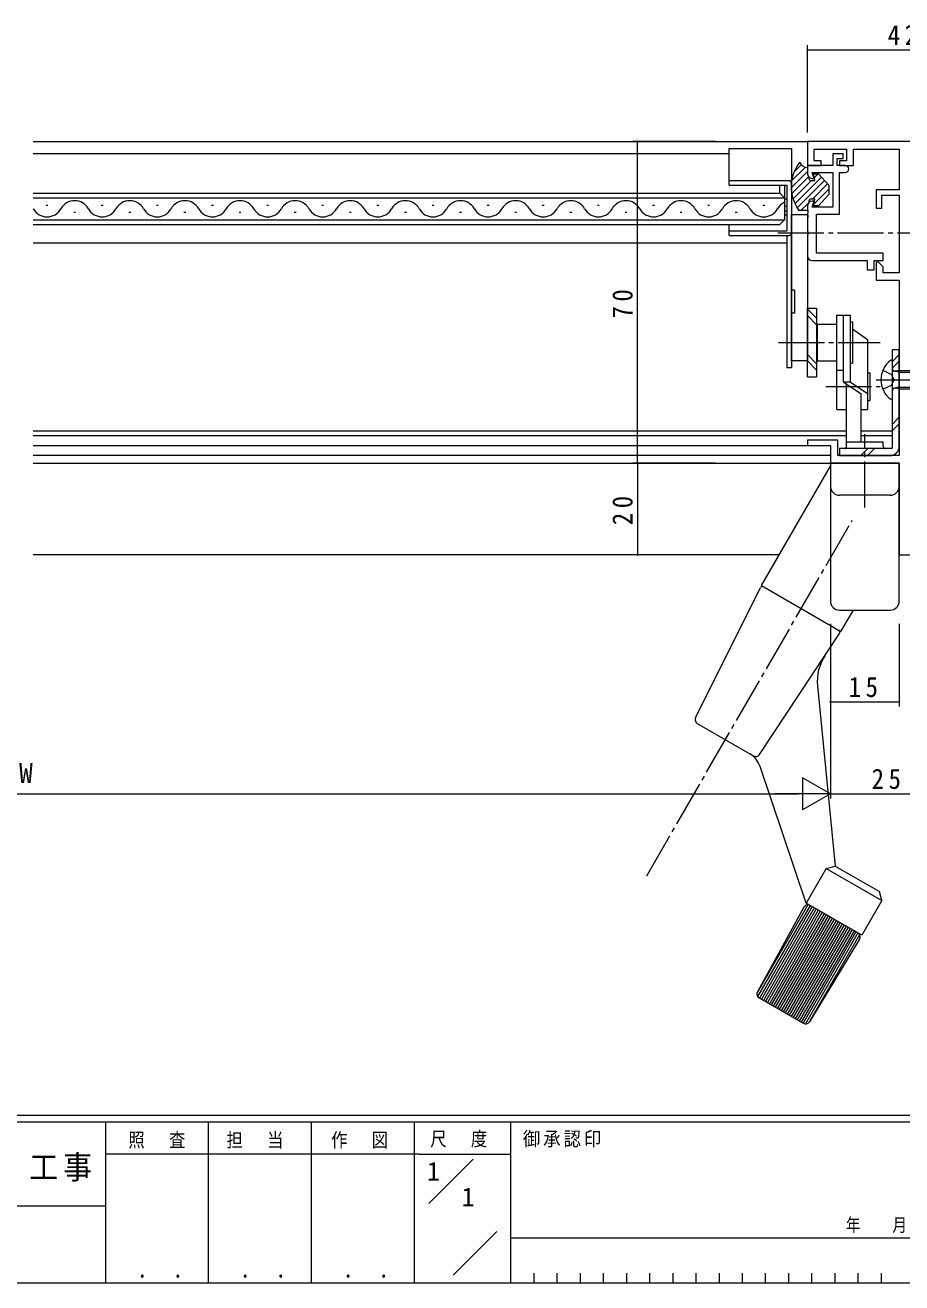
# Model space of a CAD drawing. Units: millimetres on the paper. Extents: x -397 to 397, y -282 to 282.
# Drawn here: x 103.8 to 294.6, y -282.1 to -8.3 of the extents above; entities that cross this region are included whole.
import ezdxf
from ezdxf.enums import TextEntityAlignment as Align

# ---------------------------------------------------------------- set-up
doc = ezdxf.new("R2010")
doc.units = ezdxf.units.MM
doc.linetypes.add('USER2', pattern=[13, 10, -1, 1, -1])
doc.linetypes.add('USER4', pattern=[4, 3, -1])
for name, color, linetype, lineweight in [('0-1_YKK_ZWAK', 7, 'Continuous', 18), ('0-3_YKK_11', 7, 'Continuous', 18), ('0-4_YKK_12', 2, 'Continuous', 18), ('0-5_YKK_13', 4, 'Continuous', 18), ('0-6_YKK_D', 6, 'Continuous', 18)]:
    doc.layers.add(name, color=color, linetype=linetype, lineweight=lineweight)
doc.layers.add('0-2_USER1', color=7, linetype='Continuous')
doc.styles.add('ＭＳ ゴシック', font='')
doc.styles.get('ＭＳ ゴシック').set_extended_font_data('MS Gothic')

msp = doc.modelspace()

# ---------------------------------------------------------------- linework, layer by layer
at = {"layer": '0-1_YKK_ZWAK'}
for p, q in [((376.092, -245.7), (-393.908, -245.7)), ((338.292, -247.1), (-393.908, -247.1)), ((121.292, -247.1), (121.292, -282.1)), ((143.692, -247.1), (143.692, -282.1)), ((166.092, -247.1), (166.092, -282.1)), ((188.492, -247.1), (188.492, -282.1)), ((209.492, -247.1), (209.492, -282.1)), ((189.476, -254.099), (121.292, -254.099)), ((189.476, -254.099), (209.492, -254.099)), ((191.662, -264.836), (201.355, -255.143)), ((-7.508, -265.299), (121.292, -265.299)), ((196.964, -280.445), (206.488, -270.921)), ((209.492, -272.3), (310.291, -272.3)), ((214.532, -280), (214.532, -282.1)), ((219.572, -280), (219.572, -282.1)), ((224.612, -280), (224.612, -282.1)), ((229.652, -280), (229.652, -282.1)), ((234.692, -280), (234.692, -282.1)), ((239.732, -280), (239.732, -282.1)), ((244.772, -280), (244.772, -282.1)), ((249.812, -280), (249.812, -282.1)), ((254.852, -280), (254.852, -282.1)), ((259.892, -280), (259.892, -282.1)), ((264.932, -280), (264.932, -282.1)), ((269.972, -280), (269.972, -282.1)), ((275.012, -280), (275.012, -282.1)), ((280.052, -280), (280.052, -282.1)), ((285.092, -280), (285.092, -282.1)), ((290.132, -280), (290.132, -282.1)), ((-393.908, -282.1), (338.292, -282.1))]:
    msp.add_line(p, q, dxfattribs=at)
at = {"layer": '0-3_YKK_11'}
for p, q in [((274.092, -33.628), (274.092, -38.828)), ((316.092, -33.628), (274.092, -33.628)), ((275.592, -35.258), (282.592, -35.258)), ((275.592, -37.828), (275.592, -35.258)), ((282.592, -35.258), (282.592, -37.828)), ((284.092, -35.258), (294.092, -35.258)), ((284.092, -38.828), (284.092, -35.258)), ((294.092, -35.258), (294.092, -44.128)), ((277.092, -37.828), (275.592, -37.828)), ((277.092, -38.828), (277.092, -37.828)), ((279.592, -36.328), (279.592, -38.828)), ((281.892, -36.328), (279.592, -36.328)), ((280.592, -37.328), (281.892, -37.328)), ((280.592, -38.828), (280.592, -37.328)), ((281.092, -37.828), (281.092, -38.828)), ((282.592, -37.828), (281.092, -37.828)), ((281.892, -37.328), (281.892, -36.328)), ((274.092, -38.828), (277.092, -38.828)), ((274.092, -38.828), (274.092, -40.628)), ((279.592, -38.828), (274.092, -38.828)), ((275.092, -40.328), (279.592, -40.328)), ((275.565, -41.628), (275.092, -40.328)), ((279.592, -40.328), (279.592, -47.928)), ((282.342, -38.828), (280.592, -38.828)), ((281.092, -38.828), (284.092, -38.828)), ((281.092, -40.328), (282.342, -40.328)), ((281.092, -49.428), (281.092, -40.328)), ((275.092, -41.628), (275.565, -41.628)), ((289.092, -44.128), (289.092, -48.128)), ((294.092, -44.128), (289.092, -44.128)), ((290.292, -45.328), (294.092, -45.328)), ((290.292, -48.128), (290.292, -45.328)), ((294.092, -45.328), (294.092, -62.198)), ((274.092, -47.628), (274.092, -48.47)), ((274.092, -48.47), (274.212, -48.653)), ((274.212, -49.203), (274.092, -49.386)), ((274.212, -48.653), (274.212, -49.203)), ((275.565, -46.628), (275.092, -46.628)), ((275.092, -47.928), (275.565, -46.628)), ((279.592, -47.928), (275.092, -47.928)), ((289.092, -48.128), (290.292, -48.128)), ((274.092, -49.386), (274.092, -49.47)), ((274.092, -49.47), (274.212, -49.653)), ((274.212, -50.203), (274.092, -50.386)), ((274.092, -50.386), (274.092, -53.07)), ((274.212, -49.653), (274.212, -50.203)), ((276.092, -49.428), (281.092, -49.428)), ((276.092, -57.898), (276.092, -49.428)), ((274.092, -53.07), (274.212, -53.253)), ((274.212, -53.803), (274.092, -53.986)), ((274.092, -53.986), (274.092, -58.528)), ((274.212, -53.253), (274.212, -53.803)), ((275.092, -59.528), (287.092, -59.528)), ((290.592, -57.898), (276.092, -57.898)), ((287.092, -59.528), (287.092, -61.528)), ((288.592, -59.528), (290.592, -59.528)), ((288.592, -61.528), (288.592, -59.528)), ((289.462, -59.774), (289.092, -59.927)), ((289.092, -59.927), (289.092, -63.828)), ((290.592, -60.904), (289.462, -59.774)), ((290.592, -59.528), (290.592, -57.898)), ((287.092, -61.528), (288.592, -61.528)), ((290.592, -62.198), (290.592, -60.904)), ((294.092, -62.198), (290.592, -62.198)), ((289.092, -63.828), (294.092, -63.828)), ((294.092, -63.828), (294.092, -101.998)), ((274.092, -98.628), (274.092, -99.828)), ((280.722, -98.628), (274.092, -98.628)), ((274.092, -99.828), (279.092, -99.828)), ((279.092, -99.828), (279.092, -103.628)), ((280.722, -101.998), (280.722, -98.628)), ((279.092, -103.628), (294.092, -103.628)), ((294.092, -101.998), (280.722, -101.998)), ((294.092, -103.628), (294.092, -123.628)), ((294.092, -123.628), (297.092, -123.628))]:
    msp.add_line(p, q, dxfattribs=at)
for centre, radius, start, end in [((275.092, -40.628), 1, 180.00001, 269.99999), ((282.342, -39.578), 0.75, 270.00002, 89.99884), ((275.092, -47.628), 1, 90.00001, 179.99999), ((275.092, -58.528), 1, 180.00001, 269.99999)]:
    msp.add_arc(centre, radius, start, end, dxfattribs=at)
at = {"layer": '0-4_YKK_12'}
for p, q in [((105.592, -33.628), (274.392, -33.628)), ((105.592, -36.201), (257.092, -36.201)), ((268.092, -44.851), (268.092, -43.131)), ((269.092, -43.131), (269.092, -50.651)), ((105.592, -44.851), (268.092, -44.851)), ((105.592, -45.851), (269.092, -45.851)), ((268.092, -44.851), (269.092, -45.851)), ((108.392, -47.491), (108.792, -47.491)), ((114.392, -49.011), (114.792, -49.011)), ((120.392, -47.491), (120.792, -47.491)), ((126.392, -49.011), (126.792, -49.011)), ((132.392, -47.491), (132.792, -47.491)), ((138.392, -49.011), (138.792, -49.011)), ((144.392, -47.491), (144.792, -47.491)), ((150.392, -49.011), (150.792, -49.011)), ((156.392, -47.491), (156.792, -47.491)), ((162.392, -49.011), (162.792, -49.011)), ((168.392, -47.491), (168.792, -47.491)), ((174.392, -49.011), (174.792, -49.011)), ((180.392, -47.491), (180.792, -47.491)), ((186.392, -49.011), (186.792, -49.011)), ((192.392, -47.491), (192.792, -47.491)), ((198.392, -49.011), (198.792, -49.011)), ((204.392, -47.491), (204.792, -47.491)), ((210.392, -49.011), (210.792, -49.011)), ((216.392, -47.491), (216.792, -47.491)), ((222.392, -49.011), (222.792, -49.011)), ((228.392, -47.491), (228.792, -47.491)), ((234.392, -49.011), (234.792, -49.011)), ((240.392, -47.491), (240.792, -47.491)), ((246.392, -49.011), (246.792, -49.011)), ((252.392, -47.491), (252.792, -47.491)), ((258.392, -49.011), (258.792, -49.011)), ((264.392, -47.491), (264.792, -47.491)), ((105.592, -50.651), (269.092, -50.651)), ((105.592, -51.651), (268.092, -51.651)), ((269.092, -50.651), (268.092, -51.651)), ((105.592, -55.683), (269.592, -55.683)), ((105.592, -96.628), (282.492, -96.628)), ((105.592, -97.628), (282.492, -97.628)), ((285.692, -96.628), (292.592, -96.628)), ((285.692, -97.628), (292.592, -97.628)), ((105.592, -99.828), (274.092, -99.828)), ((105.592, -101.928), (279.092, -101.928)), ((105.592, -103.628), (279.392, -103.628)), ((267.926, -123.628), (105.592, -123.628))]:
    msp.add_line(p, q, dxfattribs=at)
for centre, radius, start, end in [((114.592, -49.927), 3.436, 29.19064, 150.80936), ((126.592, -49.927), 3.436, 29.19064, 150.80936), ((138.592, -49.927), 3.436, 29.19064, 150.80936), ((150.592, -49.927), 3.436, 29.19064, 150.80936), ((162.592, -49.927), 3.436, 29.19064, 150.80936), ((174.592, -49.927), 3.436, 29.19064, 150.80936), ((186.592, -49.927), 3.436, 29.19064, 150.80936), ((198.592, -49.927), 3.436, 29.19064, 150.80936), ((210.592, -49.927), 3.436, 29.19064, 150.80936), ((222.592, -49.927), 3.436, 29.19064, 150.80936), ((234.592, -49.927), 3.436, 29.19064, 150.80936), ((246.592, -49.927), 3.436, 29.19064, 150.80936), ((258.592, -49.927), 3.436, 29.19064, 150.80936), ((102.592, -49.927), 3.436, 29.19064, 29.19952), ((108.592, -46.574), 3.437, 209.19937, 330.80063), ((120.592, -46.574), 3.437, 209.19937, 330.80063), ((132.592, -46.574), 3.437, 209.19937, 330.80063), ((144.592, -46.574), 3.437, 209.19937, 330.80063), ((156.592, -46.574), 3.437, 209.19937, 330.80063), ((168.592, -46.574), 3.437, 209.19937, 330.80063), ((180.592, -46.574), 3.437, 209.19937, 330.80063), ((192.592, -46.574), 3.437, 209.19937, 330.80063), ((204.592, -46.574), 3.437, 209.19937, 330.80063), ((216.592, -46.574), 3.437, 209.19937, 330.80063), ((228.592, -46.574), 3.437, 209.19937, 330.80063), ((240.592, -46.574), 3.437, 209.19937, 330.80063), ((252.592, -46.574), 3.437, 209.19937, 330.80063), ((264.592, -46.574), 3.437, 209.19937, 330.80063), ((270.592, -49.927), 3.436, 115.8855, 150.80936)]:
    msp.add_arc(centre, radius, start, end, dxfattribs=at)
at = {"layer": '0-5_YKK_13'}
for p, q in [((257.092, -43.131), (257.092, -35.151)), ((257.092, -35.151), (270.592, -35.151)), ((270.592, -35.151), (270.592, -82.8)), ((274.095, -40.155), (270.564, -43.687)), ((273.647, -39.189), (270.653, -42.183)), ((272.761, -38.661), (271.185, -40.236)), ((275.422, -40.628), (276.522, -40.628)), ((275.722, -42.128), (275.422, -40.628)), ((276.451, -40.628), (275.594, -41.485)), ((276.522, -40.628), (278.722, -43.128)), ((257.092, -42.131), (270.092, -42.131)), ((257.092, -43.131), (269.592, -43.131)), ((269.592, -43.131), (269.592, -53.061)), ((274.36, -41.305), (270.699, -44.966)), ((274.951, -42.128), (270.986, -46.093)), ((277.151, -41.342), (271.391, -47.102)), ((277.813, -42.094), (271.835, -48.072)), ((274.922, -42.128), (275.722, -42.128)), ((278.475, -42.847), (275.193, -46.128)), ((278.722, -43.128), (278.722, -45.128)), ((269.092, -46.082), (269.592, -46.082)), ((275.722, -46.128), (274.922, -46.128)), ((275.422, -47.628), (275.722, -46.128)), ((278.722, -44.014), (275.501, -47.235)), ((278.722, -45.128), (276.522, -47.628)), ((269.092, -47.714), (269.592, -47.714)), ((269.092, -48.709), (269.592, -48.709)), ((274.095, -48.628), (272.222, -48.628)), ((274.3, -47.021), (272.694, -48.628)), ((274.422, -46.728), (274.444, -46.869)), ((276.522, -47.628), (275.422, -47.628)), ((257.092, -54.061), (257.092, -51.651)), ((269.092, -49.588), (269.592, -49.588)), ((270.592, -49.524), (274.092, -49.524)), ((270.592, -81.384), (270.592, -49.524)), ((274.092, -49.524), (274.092, -81.384)), ((276.092, -55.402), (276.092, -51.653)), ((257.092, -53.061), (269.592, -53.061)), ((257.092, -54.061), (270.092, -54.061)), ((269.592, -54.061), (269.592, -82.8)), ((271.292, -65.955), (270.592, -65.955)), ((271.292, -65.955), (271.292, -70.955)), ((271.292, -70.955), (270.592, -70.955)), ((274.092, -69.888), (276.092, -69.888)), ((274.092, -84.888), (274.092, -69.888)), ((276.092, -72.081), (274.092, -70.081)), ((276.092, -69.888), (276.092, -84.888)), ((274.092, -71.495), (276.092, -73.495)), ((276.192, -73.385), (276.192, -81.385)), ((276.192, -73.385), (280.392, -73.385)), ((280.392, -71.385), (283.392, -71.385)), ((280.392, -71.385), (280.392, -83.385)), ((281.892, -71.385), (281.892, -85.898)), ((283.392, -71.385), (283.392, -85.898)), ((283.392, -72.885), (283.892, -72.885)), ((283.892, -72.885), (283.892, -81.885)), ((276.092, -74.385), (276.192, -74.385)), ((292.592, -100.178), (292.592, -78.978)), ((294.092, -78.978), (292.592, -78.978)), ((294.092, -99.978), (294.092, -78.978)), ((274.092, -81.384), (270.592, -81.384)), ((276.092, -81.98), (274.092, -79.98)), ((274.092, -81.394), (276.092, -83.394)), ((276.092, -80.385), (276.192, -80.385)), ((276.192, -81.385), (280.392, -81.385)), ((283.392, -81.885), (283.892, -81.885)), ((292.592, -81.493), (294.092, -79.993)), ((294.092, -81.407), (292.592, -82.907)), ((292.592, -89.454), (292.592, -81.502)), ((269.592, -82.8), (270.592, -82.8)), ((280.392, -83.385), (281.892, -83.385)), ((280.492, -91.973), (280.492, -83.385)), ((287.192, -83.973), (287.692, -83.973)), ((287.692, -83.973), (287.692, -89.973)), ((276.092, -84.888), (274.092, -84.888)), ((281.892, -85.898), (285.692, -88.503)), ((281.892, -85.898), (283.392, -85.898)), ((282.492, -86.309), (282.492, -100.278)), ((283.392, -85.898), (287.192, -88.503)), ((285.692, -88.503), (285.692, -98.978)), ((287.192, -89.973), (287.692, -89.973)), ((280.492, -91.973), (282.492, -91.973)), ((285.692, -91.973), (287.192, -91.973)), ((294.092, -93.635), (292.592, -95.135)), ((292.592, -96.549), (294.092, -95.049)), ((292.292, -100.478), (281.092, -100.478)), ((281.092, -100.478), (281.092, -101.978)), ((285.749, -101.978), (287.249, -100.478)), ((287.163, -101.978), (288.663, -100.478)), ((290.592, -99.978), (290.592, -98.978)), ((294.092, -103.628), (279.092, -103.628)), ((279.092, -103.628), (279.092, -133.628)), ((281.092, -101.978), (292.092, -101.978)), ((294.092, -133.628), (294.092, -103.628)), ((264.081, -130.287), (279.092, -104.288)), ((292.092, -110.628), (281.092, -110.628)), ((249.734, -159.023), (263.844, -130.762)), ((264.081, -130.287), (281.402, -140.287)), ((281.092, -135.628), (292.092, -135.628)), ((281.402, -140.287), (284.092, -135.628)), ((263.689, -167.08), (281.109, -140.73)), ((276.279, -152.097), (280.151, -191.353)), ((250.129, -160.336), (261.536, -166.922)), ((273.821, -199.418), (263.773, -169.653)), ((278.171, -191.884), (280.151, -191.353)), ((280.151, -191.353), (289.764, -196.903)), ((278.171, -191.884), (273.821, -199.418)), ((278.171, -191.884), (290.295, -198.884)), ((290.295, -198.884), (289.764, -196.903)), ((274.206, -199.795), (263.127, -218.984)), ((273.329, -200.314), (263.224, -218.729)), ((274.706, -199.929), (263.261, -219.752)), ((275.139, -200.179), (263.639, -220.098)), ((275.572, -200.429), (264.072, -220.348)), ((276.005, -200.679), (264.505, -220.598)), ((276.438, -200.929), (264.938, -220.848)), ((276.871, -201.179), (265.371, -221.098)), ((277.304, -201.429), (265.804, -221.348)), ((277.737, -201.679), (266.237, -221.598)), ((278.17, -201.929), (266.67, -221.848)), ((278.603, -202.179), (267.103, -222.098)), ((279.036, -202.429), (267.536, -222.348)), ((285.06, -205.907), (274.706, -199.929)), ((279.469, -202.679), (267.969, -222.598)), ((279.902, -202.929), (268.402, -222.848)), ((280.335, -203.179), (268.835, -223.098)), ((280.768, -203.429), (269.268, -223.348)), ((281.201, -203.679), (269.701, -223.598)), ((281.634, -203.929), (270.134, -223.848)), ((282.067, -204.179), (270.567, -224.098)), ((282.5, -204.429), (271, -224.348)), ((282.933, -204.679), (271.433, -224.598)), ((283.366, -204.929), (271.866, -224.848)), ((283.799, -205.179), (272.299, -225.098)), ((284.232, -205.429), (272.732, -225.348)), ((284.665, -205.679), (273.165, -225.598)), ((285.097, -205.93), (273.665, -225.731)), ((285.415, -207.292), (274.519, -225.25)), ((285.45, -206.318), (274.536, -225.222)), ((263.601, -220.076), (273.164, -225.597))]:
    msp.add_line(p, q, dxfattribs=at)
at = {"layer": '0-5_YKK_13', "linetype": 'USER2'}
for p, q in [((267.668, -53.528), (299.579, -53.528)), ((267.779, -77.385), (289.959, -77.385)), ((278.07, -86.973), (289.959, -86.973)), ((289.092, -85.478), (301.055, -85.478)), ((286.592, -113.299), (286.592, -97.347)), ((239.157, -193.458), (283.84, -116.064))]:
    msp.add_line(p, q, dxfattribs=at)
at = {"layer": '0-5_YKK_13', "linetype": 'USER4'}
for p, q in [((290.515, -83.403), (292.38, -84.333)), ((292.38, -84.333), (292.989, -85.478)), ((293.992, -83.857), (292.977, -83.617)), ((293.992, -83.478), (293.179, -83.623)), ((293.992, -83.478), (298.042, -83.478)), ((293.992, -83.478), (293.992, -87.478)), ((293.992, -83.857), (298.042, -83.857)), ((290.515, -87.553), (292.38, -86.623)), ((292.38, -86.623), (292.989, -85.478)), ((293.992, -87.099), (292.977, -87.339)), ((293.992, -87.478), (293.179, -87.333)), ((293.992, -87.099), (298.042, -87.099)), ((293.992, -87.478), (298.042, -87.478))]:
    msp.add_line(p, q, dxfattribs=at)
at = {"layer": '0-5_YKK_13'}
for points in [[(283.892, -74.423), (287.192, -76.685), (287.192, -91.973)], [(282.592, -99.978), (282.592, -98.978), (290.592, -98.978)], [(290.295, -198.884), (285.945, -206.418), (273.821, -199.418)]]:
    msp.add_lwpolyline(points, dxfattribs=at)
for centre, radius, start, end in [((279.06, -43.437), 8.5, 141.34328, 210.31602), ((274.087, -37.444), 1.8, 202.33828, 270.272), ((270.092, -42.631), 0.5, 0, 90), ((274.912, -41.628), 0.5, 153.37393, 271.17485), ((274.912, -46.628), 0.5, 88.82515, 191.55141), ((273.48, -47.34), 1.8, 192.43945, 225.67585), ((270.092, -53.561), 0.5, 270, 0), ((295.392, -85.478), 5.3, 126.68934, 233.31066), ((292.317, -81.502), 0.274, 0, 127.71409), ((292.317, -89.454), 0.274, 232.28591, 0), ((282.092, -99.978), 0.5, 270, 0), ((291.092, -99.978), 0.5, 180, 270), ((292.092, -99.978), 2, 270, 0), ((292.292, -100.178), 0.3, 270, 0), ((281.092, -108.628), 2, 180, 270), ((292.092, -108.628), 2, 270, 0), ((264.292, -130.985), 0.5, 60, 153.46823), ((281.092, -133.628), 2, 180, 270), ((292.092, -133.628), 2, 270, 0), ((280.692, -140.454), 0.5, 326.53177, 60), ((286.231, -151.116), 10, 146.53177, 185.63376), ((250.629, -159.47), 1, 153.46823, 240), ((250.629, -159.47), 1, 153.46823, 240), ((259.036, -171.252), 5, 18.65222, 60), ((262.855, -166.529), 1, 240, 326.53177), ((274.206, -200.795), 1, 60, 151.24536), ((284.56, -206.773), 1, 328.75464, 60), ((264.101, -219.21), 1, 151.24536, 240), ((273.664, -224.731), 1, 240, 328.75464)]:
    msp.add_arc(centre, radius, start, end, dxfattribs=at)
at = {"layer": '0-5_YKK_13', "linetype": 'USER4'}
for centre, start, end in [((293.092, -83.13), 180, 280.09096), ((293.092, -87.826), 79.90904, 180)]:
    msp.add_arc(centre, 0.5, start, end, dxfattribs=at)
at = {"layer": '0-6_YKK_D'}
for p, q in [((274.092, -31.628), (274.092, -12.629)), ((274.092, -13.629), (316.092, -13.629)), ((254.092, -33.628), (236.092, -33.628)), ((237.092, -103.628), (237.092, -33.628)), ((254.092, -103.628), (236.092, -103.628)), ((254.092, -103.628), (236.092, -103.628)), ((237.092, -103.628), (237.092, -123.628)), ((254.092, -123.628), (236.092, -123.628)), ((279.092, -138.628), (279.092, -156.628)), ((279.092, -138.628), (279.092, -176.628)), ((279.092, -138.628), (279.092, -176.628)), ((294.092, -138.628), (294.092, -156.628)), ((279.092, -155.628), (294.092, -155.628)), ((273.03, -172.128), (273.03, -179.128)), ((279.092, -175.628), (273.03, -172.128)), ((-63.908, -175.628), (272.092, -175.628)), ((279.092, -175.628), (266.967, -175.628)), ((279.092, -175.628), (273.03, -179.128)), ((279.092, -175.628), (304.092, -175.628))]:
    msp.add_line(p, q, dxfattribs=at)
for centre, start, end in [((274.092, -13.629), 359.99983, 179.99983), ((274.092, -13.629), 179.99983, 359.99983), ((237.092, -33.628), 90, 270), ((237.092, -33.628), 270, 90), ((237.092, -103.628), 90, 270), ((237.092, -103.628), 90, 270), ((237.092, -103.628), 270, 90), ((237.092, -103.628), 270, 90), ((237.092, -123.628), 90, 270), ((237.092, -123.628), 270, 90), ((279.092, -155.628), 0, 180), ((279.092, -155.628), 180, 0), ((294.092, -155.628), 0, 180), ((294.092, -155.628), 180, 0)]:
    msp.add_arc(centre, 0.106, start, end, dxfattribs=at)

# ---------------------------------------------------------------- texts
at = {"layer": '0-1_YKK_ZWAK', "attachment_point": 7, "style": 'ＭＳ ゴシック'}
for s, insert, char_height in [('\\T1.24;\\W0.85;照\\~\\~査', (126.281, -252.88), 3.079), ('\\T1.24;\\W0.85;担\\~\\~当', (147.646, -252.88), 3.079), ('\\T1.24;\\W0.85;作\\~\\~図', (170.412, -252.862), 3.079), ('\\T1.24;\\W0.85;尺\\~\\~度', (192.004, -252.637), 3.079), ('\\T1.17;\\W0.9;御承認印', (212.159, -252.633), 3.079), ('\\T1.17;\\W0.9;工事', (104.723, -260.056), 5.132), ('\\T1.28;\\W0.8;年\\~\\~\\~月\\~\\~\\~日', (282.468, -271.269), 2.903), ('\\T1.24;\\W0.85;\\~．\\~．', (125.747, -281.046), 3.592), ('\\T1.24;\\W0.85;\\~．\\~．', (148.147, -281.046), 3.592), ('\\T1.24;\\W0.85;\\~．\\~．', (170.547, -281.046), 3.592)]:
    msp.add_mtext(s, dxfattribs=dict(at, insert=insert, char_height=char_height))
at = {"layer": '0-2_USER1', "style": 'ＭＳ ゴシック'}
for p in [(191.292, -261.099), (198.825, -266.699)]:
    msp.add_text('1', height=4.106, dxfattribs=at).set_placement(p, align=Align.BOTTOM_LEFT)
at = {"layer": '0-6_YKK_D', "color": 7, "style": 'ＭＳ ゴシック'}
msp.add_text('W', height=4.399, dxfattribs=at).set_placement((102.492, -174.628), align=Align.BOTTOM_LEFT)
at = {"layer": '0-6_YKK_D', "color": 7, "char_height": 4.399, "attachment_point": 7, "style": 'ＭＳ ゴシック'}
for s, insert in [('\\T1.37;\\W0.9;42', (291.572, -12.629)), ('\\T1.37;\\W0.9;15', (283.072, -154.628)), ('\\T1.37;\\W0.9;25', (288.072, -174.628))]:
    msp.add_mtext(s, dxfattribs=dict(at, insert=insert))
at = {"layer": '0-6_YKK_D', "color": 7, "char_height": 4.399, "attachment_point": 7, "rotation": 90, "style": 'ＭＳ ゴシック'}
for s, insert in [('\\T1.37;\\W0.9;70', (236.092, -72.148)), ('\\T1.37;\\W0.9;20', (236.092, -117.148))]:
    msp.add_mtext(s, dxfattribs=dict(at, insert=insert))

doc.saveas('drawing.dxf')
